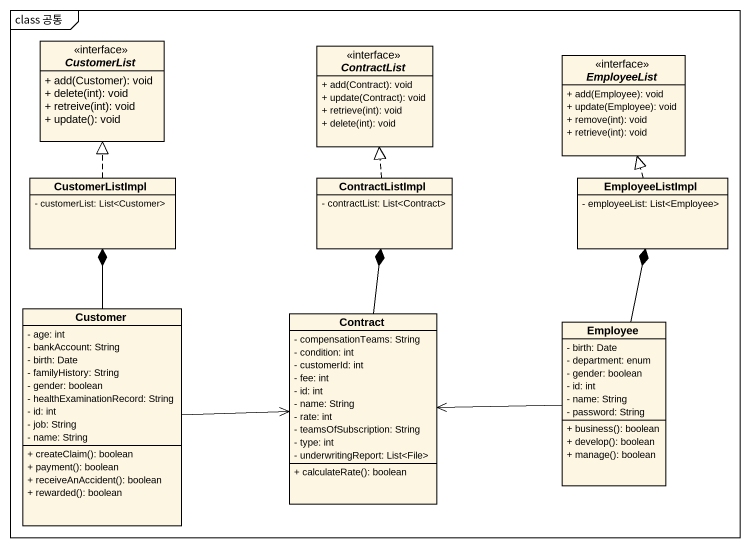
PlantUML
@startuml
mainframe class 공통
hide circle
hide empty members
skinparam classAttributeIconSize 0
interface CustomerList {
  + add(Customer): void
  + delete(int): void
  + retreive(int): void
  + update(): void
}
interface ContractList {
  + add(Contract): void
  + update(Contract): void
  + retrieve(int): void
  + delete(int): void
}
interface EmployeeList {
  + add(Employee): void
  + update(Employee): void
  + remove(int): void
  + retrieve(int): void
}
class CustomerListImpl {
  - customerList: List<Customer>
}
class ContractListImpl {
  - contractList: List<Contract>
}
class EmployeeListImpl {
  - employeeList: List<Employee>
}
class Customer {
  - age: int
  - bankAccount: String
  - birth: Date
  - familyHistory: String
  - gender: boolean
  - healthExaminationRecord: String
  - id: int
  - job: String
  - name: String
  + createClaim(): boolean
  + payment(): boolean
  + receiveAnAccident(): boolean
  + rewarded(): boolean
}
class Contract {
  - compensationTeams: String
  - condition: int
  - customerId: int
  - fee: int
  - id: int
  - name: String
  - rate: int
  - teamsOfSubscription: String
  - type: int
  - underwritingReport: List<File>
  + calculateRate(): boolean
}
class Employee {
  - birth: Date
  - department: enum
  - gender: boolean
  - id: int
  - name: String
  - password: String
  + business(): boolean
  + develop(): boolean
  + manage(): boolean
}
CustomerListImpl .up.|> CustomerList
ContractListImpl .up.|> ContractList
EmployeeListImpl .up.|> EmployeeList
Customer -up-* CustomerListImpl
Customer -right-> Contract
Contract -up-* ContractListImpl
Employee -up-* EmployeeListImpl
Employee -left-> Contract
@enduml
